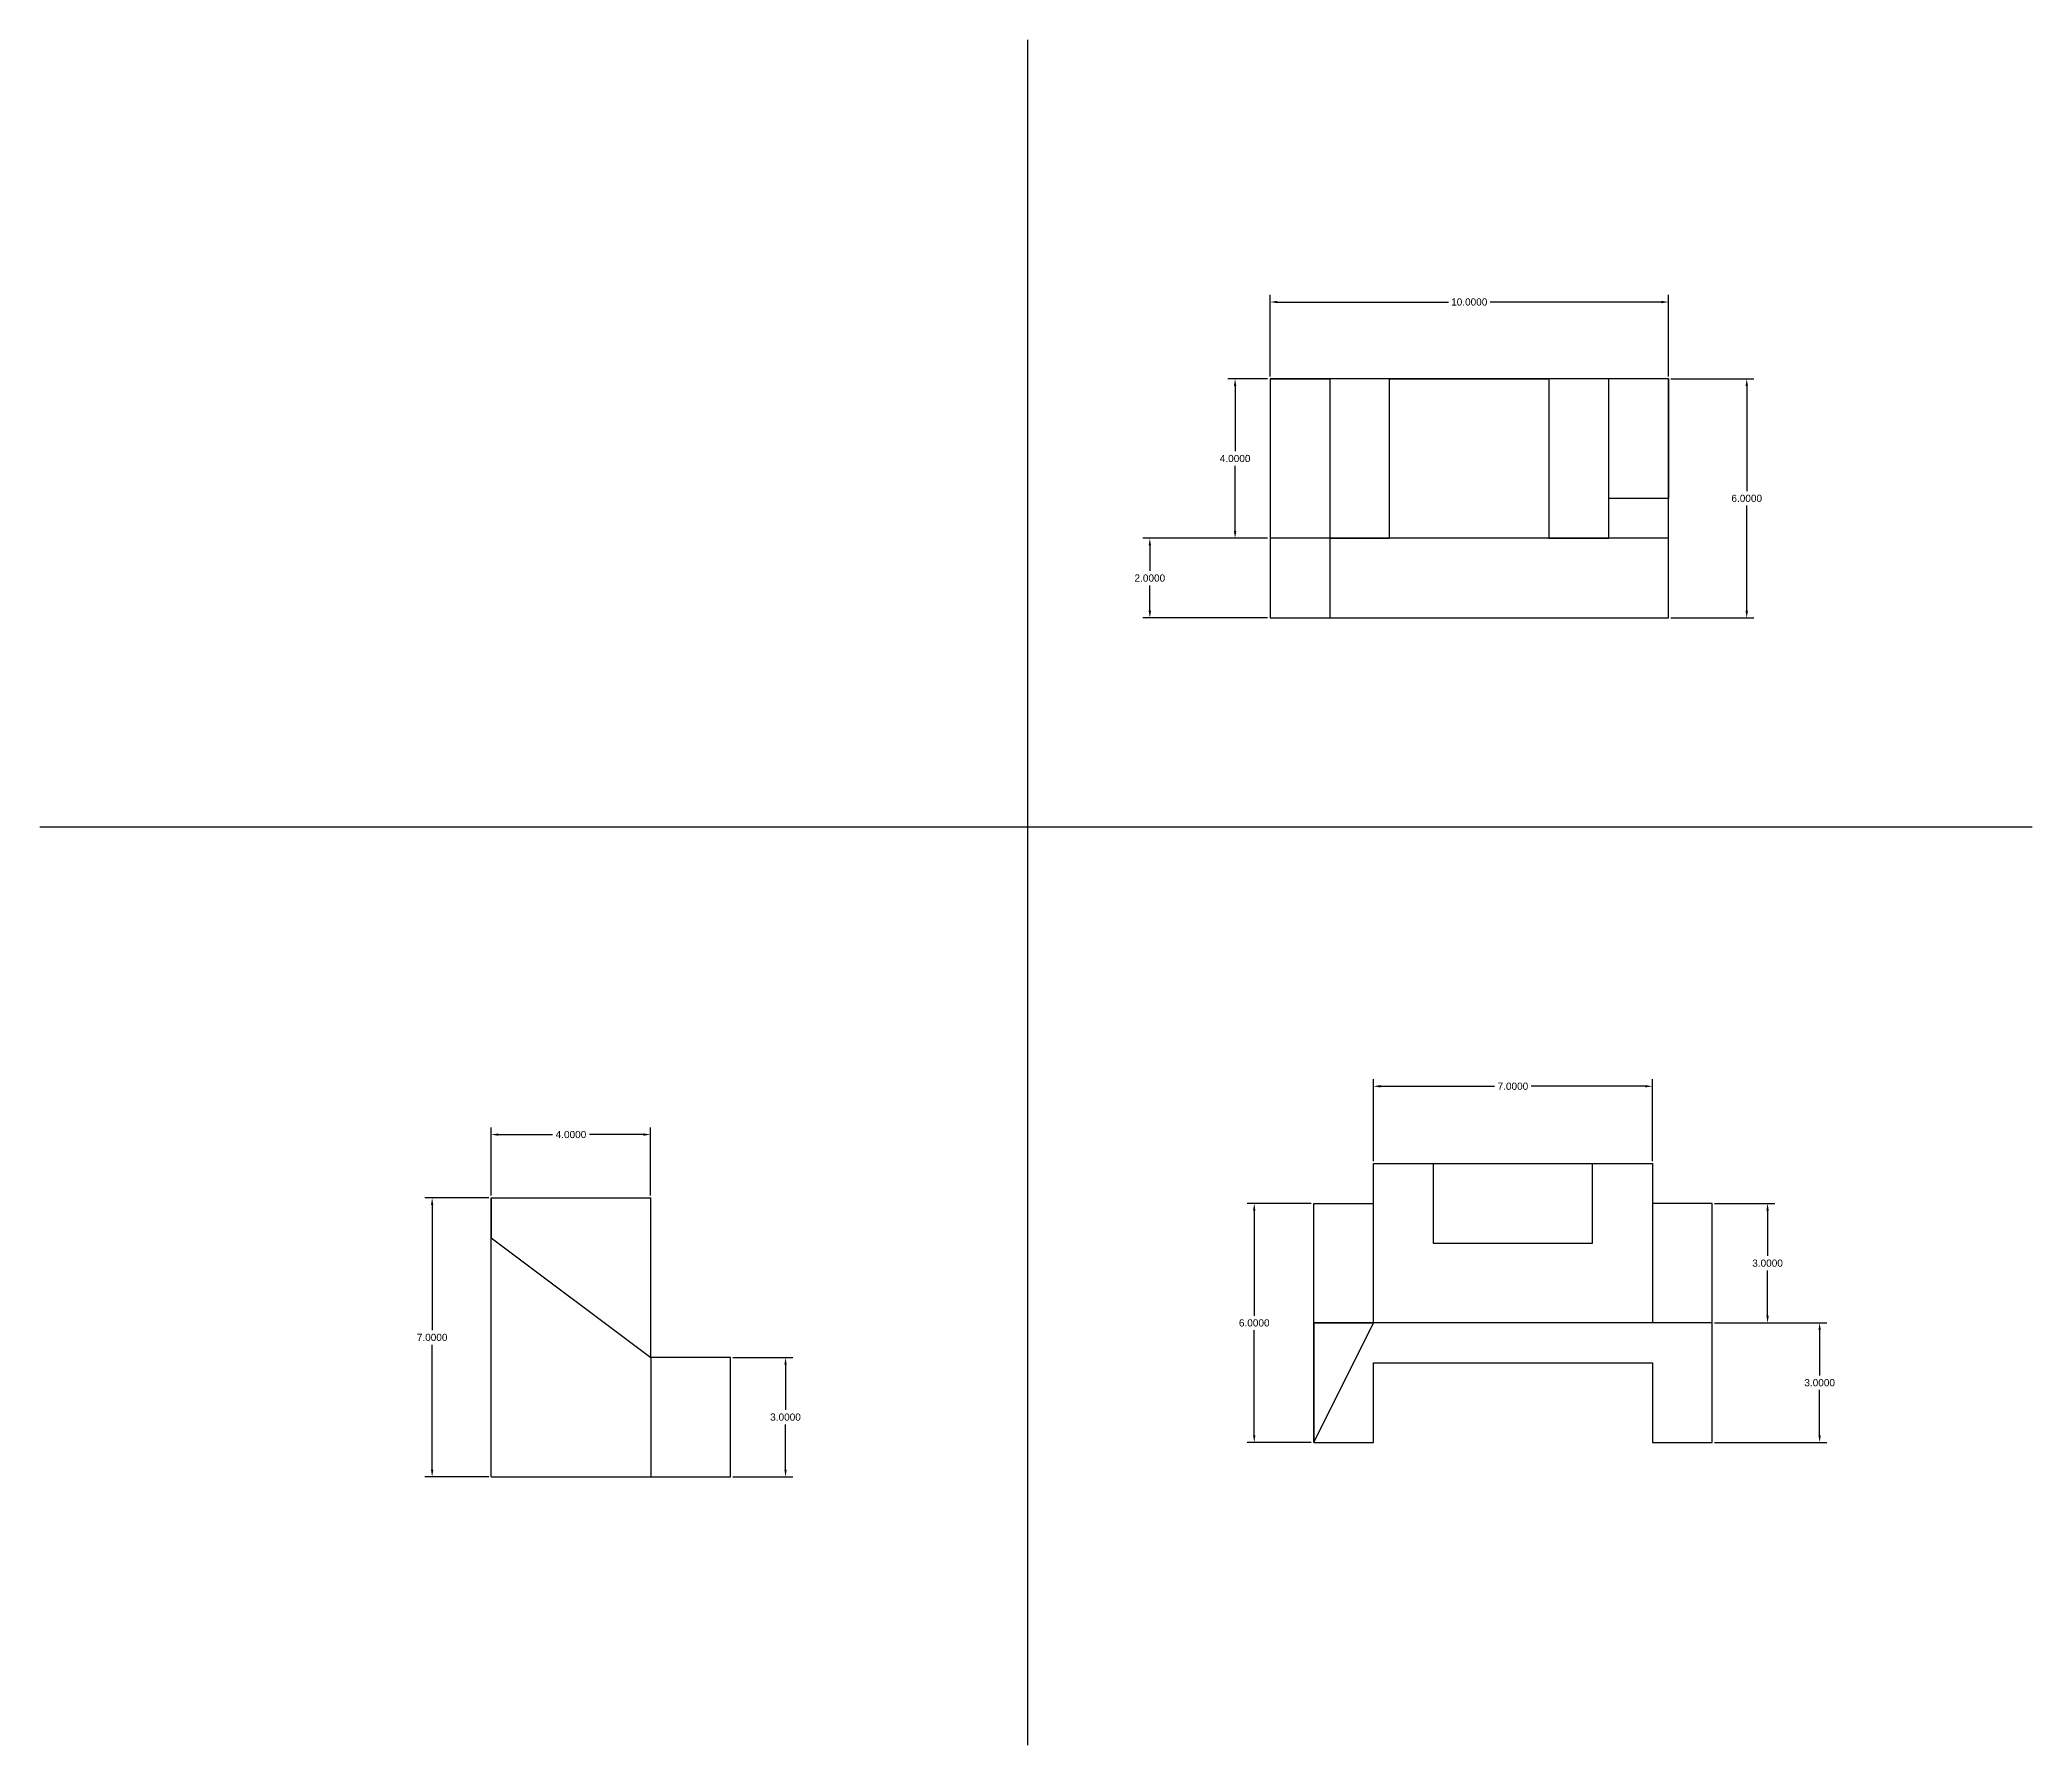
# Model space of a CAD drawing. Header units: inches. Extents: x 50 to 187, y 37 to 175.
# Drawn here: x 62.5 to 112.5, y 131.8 to 174.5 of the extents above; entities that cross this region are included whole.
import ezdxf

# ---------------------------------------------------------------- set-up
doc = ezdxf.new("R2010")
doc.units = ezdxf.units.IN
doc.header["$MEASUREMENT"] = 0
doc.styles.get("Standard").update_dxf_attribs({"font": 'arial.ttf'})
doc.dimstyles.get("Standard").update_dxf_attribs({"dimtxt": 0.18, "dimasz": 0.18, "dimexe": 0.18, "dimexo": 0.0625, "dimgap": 0.09, "dimtad": 0, "dimtih": 1, "dimtoh": 1, "dimdec": 4, "dimzin": 0, "dimdsep": 46, "dimtxsty": 'Standard', "dimcen": 0.09, "dimadec": 0, "dimazin": 0, "dimtfac": 1, "dimtdec": 4, "dimtofl": 0, "dimtmove": 0, "dimatfit": 3, "dimfxl": 1, "dimtolj": 1, "dimtzin": 0, "dimarcsym": 0})

# ---------------------------------------------------------------- blocks, each defined once
blk = doc.blocks.new('*D16')
at = {"color": 0, "lineweight": -2, "transparency": 16777216}
for p, q in [((93.413, 166.105), (93.413, 168.15)), ((103.413, 166.105), (103.413, 168.15)), ((93.593, 167.97), (97.889, 167.97)), ((103.233, 167.97), (98.938, 167.97))]:
    blk.add_line(p, q, dxfattribs=at)
at = {"color": 0, "transparency": 16777216}
for points in [[(93.593, 168), (93.593, 167.94), (93.413, 167.97)], [(103.233, 168), (103.233, 167.94), (103.413, 167.97)]]:
    blk.add_solid(points, dxfattribs=at)
at = {"layer": 'Defpoints', "color": 0, "transparency": 16777216}
for p in [(103.413, 167.97), (93.413, 166.043), (103.413, 166.043)]:
    blk.add_point(p, dxfattribs=at)
at = {"color": 0, "transparency": 16777216, "insert": (98.413, 167.97), "char_height": 0.18, "attachment_point": 5}
blk.add_mtext('\\A1;10.0000', dxfattribs=at)
blk = doc.blocks.new('*D17')
at = {"color": 0, "lineweight": -2, "transparency": 16777216}
for p, q in [((103.476, 166.043), (105.557, 166.043)), ((105.377, 165.863), (105.377, 163.225)), ((105.377, 160.223), (105.377, 162.861)), ((103.476, 160.043), (105.557, 160.043))]:
    blk.add_line(p, q, dxfattribs=at)
at = {"color": 0, "transparency": 16777216}
for points in [[(105.347, 165.863), (105.407, 165.863), (105.377, 166.043)], [(105.347, 160.223), (105.407, 160.223), (105.377, 160.043)]]:
    blk.add_solid(points, dxfattribs=at)
at = {"layer": 'Defpoints', "color": 0, "transparency": 16777216}
for p in [(103.413, 166.043), (103.413, 160.043), (105.377, 160.043)]:
    blk.add_point(p, dxfattribs=at)
at = {"color": 0, "transparency": 16777216, "insert": (105.377, 163.043), "char_height": 0.18, "attachment_point": 5}
blk.add_mtext('\\A1;6.0000', dxfattribs=at)
blk = doc.blocks.new('*D18')
at = {"color": 0, "lineweight": -2, "transparency": 16777216}
for p, q in [((93.351, 166.043), (92.357, 166.043)), ((92.537, 165.863), (92.537, 164.225)), ((92.537, 162.223), (92.537, 163.861)), ((93.351, 162.043), (92.357, 162.043))]:
    blk.add_line(p, q, dxfattribs=at)
at = {"color": 0, "transparency": 16777216}
for points in [[(92.507, 165.863), (92.567, 165.863), (92.537, 166.043)], [(92.507, 162.223), (92.567, 162.223), (92.537, 162.043)]]:
    blk.add_solid(points, dxfattribs=at)
at = {"layer": 'Defpoints', "color": 0, "transparency": 16777216}
for p in [(93.413, 166.043), (92.537, 162.043), (93.413, 162.043)]:
    blk.add_point(p, dxfattribs=at)
at = {"color": 0, "transparency": 16777216, "insert": (92.537, 164.043), "char_height": 0.18, "attachment_point": 5}
blk.add_mtext('\\A1;4.0000', dxfattribs=at)
blk = doc.blocks.new('*D19')
at = {"color": 0, "lineweight": -2, "transparency": 16777216}
for p, q in [((93.351, 162.043), (90.217, 162.043)), ((90.397, 161.863), (90.397, 161.225)), ((90.397, 160.223), (90.397, 160.861)), ((93.351, 160.043), (90.217, 160.043))]:
    blk.add_line(p, q, dxfattribs=at)
at = {"color": 0, "transparency": 16777216}
for points in [[(90.367, 161.863), (90.427, 161.863), (90.397, 162.043)], [(90.367, 160.223), (90.427, 160.223), (90.397, 160.043)]]:
    blk.add_solid(points, dxfattribs=at)
at = {"layer": 'Defpoints', "color": 0, "transparency": 16777216}
for p in [(93.413, 162.043), (90.397, 160.043), (93.413, 160.043)]:
    blk.add_point(p, dxfattribs=at)
at = {"color": 0, "transparency": 16777216, "insert": (90.397, 161.043), "char_height": 0.18, "attachment_point": 5}
blk.add_mtext('\\A1;2.0000', dxfattribs=at)
blk = doc.blocks.new('*D20')
at = {"color": 0, "lineweight": -2, "transparency": 16777216}
for p, q in [((96.009, 146.414), (96.009, 148.471)), ((96.189, 148.291), (99.046, 148.291)), ((102.829, 148.291), (99.971, 148.291)), ((103.009, 146.414), (103.009, 148.471))]:
    blk.add_line(p, q, dxfattribs=at)
at = {"color": 0, "transparency": 16777216}
for points in [[(96.189, 148.321), (96.189, 148.261), (96.009, 148.291)], [(102.829, 148.321), (102.829, 148.261), (103.009, 148.291)]]:
    blk.add_solid(points, dxfattribs=at)
at = {"layer": 'Defpoints', "color": 0, "transparency": 16777216}
for p in [(103.009, 148.291), (96.009, 146.352), (103.009, 146.352)]:
    blk.add_point(p, dxfattribs=at)
at = {"color": 0, "transparency": 16777216, "insert": (99.509, 148.291), "char_height": 0.18, "attachment_point": 5}
blk.add_mtext('\\A1;7.0000', dxfattribs=at)
blk = doc.blocks.new('*D21')
at = {"color": 0, "lineweight": -2, "transparency": 16777216}
for p, q in [((94.446, 145.352), (92.837, 145.352)), ((93.017, 145.172), (93.017, 142.534)), ((93.017, 139.532), (93.017, 142.17)), ((94.446, 139.352), (92.837, 139.352))]:
    blk.add_line(p, q, dxfattribs=at)
at = {"color": 0, "transparency": 16777216}
for points in [[(92.987, 145.172), (93.047, 145.172), (93.017, 145.352)], [(92.987, 139.532), (93.047, 139.532), (93.017, 139.352)]]:
    blk.add_solid(points, dxfattribs=at)
at = {"layer": 'Defpoints', "color": 0, "transparency": 16777216}
for p in [(94.509, 145.352), (93.017, 139.352), (94.509, 139.352)]:
    blk.add_point(p, dxfattribs=at)
at = {"color": 0, "transparency": 16777216, "insert": (93.017, 142.352), "char_height": 0.18, "attachment_point": 5}
blk.add_mtext('\\A1;6.0000', dxfattribs=at)
blk = doc.blocks.new('*D22')
at = {"color": 0, "lineweight": -2, "transparency": 16777216}
for p, q in [((104.571, 145.352), (106.08, 145.352)), ((105.9, 145.172), (105.9, 144.034)), ((105.9, 142.532), (105.9, 143.67)), ((104.571, 142.352), (106.08, 142.352))]:
    blk.add_line(p, q, dxfattribs=at)
at = {"color": 0, "transparency": 16777216}
for points in [[(105.87, 145.172), (105.93, 145.172), (105.9, 145.352)], [(105.87, 142.532), (105.93, 142.532), (105.9, 142.352)]]:
    blk.add_solid(points, dxfattribs=at)
at = {"layer": 'Defpoints', "color": 0, "transparency": 16777216}
for p in [(104.509, 145.352), (104.509, 142.352), (105.9, 142.352)]:
    blk.add_point(p, dxfattribs=at)
at = {"color": 0, "transparency": 16777216, "insert": (105.9, 143.852), "char_height": 0.18, "attachment_point": 5}
blk.add_mtext('\\A1;3.0000', dxfattribs=at)
blk = doc.blocks.new('*D23')
at = {"color": 0, "lineweight": -2, "transparency": 16777216}
for p, q in [((104.571, 142.352), (107.387, 142.352)), ((107.207, 142.172), (107.207, 141.034)), ((107.207, 139.532), (107.207, 140.67)), ((104.571, 139.352), (107.387, 139.352))]:
    blk.add_line(p, q, dxfattribs=at)
at = {"color": 0, "transparency": 16777216}
for points in [[(107.177, 142.172), (107.237, 142.172), (107.207, 142.352)], [(107.177, 139.532), (107.237, 139.532), (107.207, 139.352)]]:
    blk.add_solid(points, dxfattribs=at)
at = {"layer": 'Defpoints', "color": 0, "transparency": 16777216}
for p in [(104.509, 142.352), (104.509, 139.352), (107.207, 139.352)]:
    blk.add_point(p, dxfattribs=at)
at = {"color": 0, "transparency": 16777216, "insert": (107.207, 140.852), "char_height": 0.18, "attachment_point": 5}
blk.add_mtext('\\A1;3.0000', dxfattribs=at)
blk = doc.blocks.new('*D24')
at = {"color": 0, "lineweight": -2, "transparency": 16777216}
for p, q in [((73.807, 145.489), (72.205, 145.489)), ((72.385, 145.309), (72.385, 142.171)), ((72.385, 138.669), (72.385, 141.807)), ((73.807, 138.489), (72.205, 138.489))]:
    blk.add_line(p, q, dxfattribs=at)
at = {"color": 0, "transparency": 16777216}
for points in [[(72.355, 145.309), (72.415, 145.309), (72.385, 145.489)], [(72.355, 138.669), (72.415, 138.669), (72.385, 138.489)]]:
    blk.add_solid(points, dxfattribs=at)
at = {"layer": 'Defpoints', "color": 0, "transparency": 16777216}
for p in [(73.869, 145.489), (72.385, 138.489), (73.869, 138.489)]:
    blk.add_point(p, dxfattribs=at)
at = {"color": 0, "transparency": 16777216, "insert": (72.385, 141.989), "char_height": 0.18, "attachment_point": 5}
blk.add_mtext('\\A1;7.0000', dxfattribs=at)
blk = doc.blocks.new('*D25')
at = {"color": 0, "lineweight": -2, "transparency": 16777216}
for p, q in [((73.869, 145.551), (73.869, 147.259)), ((74.049, 147.079), (75.402, 147.079)), ((77.689, 147.079), (76.336, 147.079)), ((77.869, 145.551), (77.869, 147.259))]:
    blk.add_line(p, q, dxfattribs=at)
at = {"color": 0, "transparency": 16777216}
for points in [[(74.049, 147.109), (74.049, 147.049), (73.869, 147.079)], [(77.689, 147.109), (77.689, 147.049), (77.869, 147.079)]]:
    blk.add_solid(points, dxfattribs=at)
at = {"layer": 'Defpoints', "color": 0, "transparency": 16777216}
for p in [(77.869, 147.079), (73.869, 145.489), (77.869, 145.489)]:
    blk.add_point(p, dxfattribs=at)
at = {"color": 0, "transparency": 16777216, "insert": (75.869, 147.079), "char_height": 0.18, "attachment_point": 5}
blk.add_mtext('\\A1;4.0000', dxfattribs=at)
blk = doc.blocks.new('*D26')
at = {"color": 0, "lineweight": -2, "transparency": 16777216}
for p, q in [((79.932, 141.489), (81.434, 141.489)), ((81.254, 141.309), (81.254, 140.171)), ((81.254, 138.669), (81.254, 139.807)), ((79.932, 138.489), (81.434, 138.489))]:
    blk.add_line(p, q, dxfattribs=at)
at = {"color": 0, "transparency": 16777216}
for points in [[(81.224, 141.309), (81.284, 141.309), (81.254, 141.489)], [(81.224, 138.669), (81.284, 138.669), (81.254, 138.489)]]:
    blk.add_solid(points, dxfattribs=at)
at = {"layer": 'Defpoints', "color": 0, "transparency": 16777216}
for p in [(79.869, 141.489), (79.869, 138.489), (81.254, 138.489)]:
    blk.add_point(p, dxfattribs=at)
at = {"color": 0, "transparency": 16777216, "insert": (81.254, 139.989), "char_height": 0.18, "attachment_point": 5}
blk.add_mtext('\\A1;3.0000', dxfattribs=at)

msp = doc.modelspace()

# ---------------------------------------------------------------- linework, layer by layer
for p, q in [((87.32509, 174.54876), (87.32509, 131.75801)), ((93.41332, 166.04289), (93.41332, 160.04289)), ((103.41332, 166.04289), (93.41332, 166.04289)), ((93.41332, 166.04289), (94.91332, 166.04289)), ((94.91332, 166.04289), (94.91332, 162.04289)), ((96.41332, 162.04289), (96.41332, 166.04289)), ((96.41332, 166.04289), (100.41332, 166.04289)), ((100.41332, 166.04289), (100.41332, 162.04289)), ((101.91332, 162.04289), (101.91332, 166.04289)), ((103.41332, 160.04289), (103.41332, 166.04289)), ((103.41332, 166.04289), (103.41332, 163.04289)), ((103.41332, 163.04289), (101.91332, 163.04289)), ((94.91332, 162.04289), (93.41332, 162.04289)), ((103.41332, 162.04289), (94.91332, 162.04289)), ((94.91332, 162.04289), (94.91332, 160.04289)), ((94.91332, 162.04289), (96.41332, 162.04289)), ((100.41332, 162.04289), (101.91332, 162.04289)), ((103.41332, 160.04289), (103.41332, 162.04289)), ((93.41332, 160.04289), (103.41332, 160.04289)), ((62.53971, 154.79918), (112.54028, 154.79918)), ((96.00864, 142.35194), (96.00864, 146.35194)), ((96.00864, 146.35194), (103.00864, 146.35194)), ((96.00864, 146.35194), (97.50864, 146.35194)), ((97.50864, 146.35194), (97.50864, 144.35194)), ((101.50864, 144.35194), (101.50864, 146.35194)), ((103.00864, 146.35194), (103.00864, 142.35194)), ((73.8694, 138.48889), (73.8694, 145.48889)), ((73.8694, 145.48889), (73.8694, 144.48889)), ((73.8694, 145.48889), (77.8694, 145.48889)), ((77.8694, 141.48889), (77.8694, 145.48889)), ((94.50864, 139.35194), (94.50864, 145.35194)), ((94.50864, 145.35194), (96.00864, 145.35194)), ((104.50864, 145.35194), (103.00864, 145.35194)), ((104.50864, 139.35194), (104.50864, 145.35194)), ((73.8694, 144.48889), (77.8694, 141.48889)), ((97.50864, 144.35194), (101.50864, 144.35194)), ((104.50864, 142.35194), (94.50864, 142.35194)), ((94.50864, 142.35194), (94.50864, 139.35194)), ((94.50864, 142.35194), (96.00864, 142.35194)), ((94.50864, 139.35194), (96.00864, 142.35194)), ((104.50864, 139.35194), (104.50864, 142.35194)), ((79.8694, 141.48889), (77.8694, 141.48889)), ((77.8694, 141.48889), (77.8694, 138.48889)), ((79.8694, 138.48889), (79.8694, 141.48889)), ((96.00864, 139.35194), (96.00864, 141.35194)), ((96.00864, 141.35194), (103.00864, 141.35194)), ((103.00864, 141.35194), (103.00864, 139.35194)), ((94.50864, 139.35194), (96.00864, 139.35194)), ((94.50864, 139.35194), (96.00864, 139.35194)), ((103.00864, 139.35194), (104.50864, 139.35194)), ((73.8694, 138.48889), (79.8694, 138.48889))]:
    msp.add_line(p, q)

# ---------------------------------------------------------------- dimensions: what is measured, and where the dimension line sits
for base, p1, p2, picture, middle in [((103.41332, 167.96983), (93.41332, 166.04289), (103.41332, 166.04289), '*D16', (98.41332, 167.96983)), ((103.00864, 148.29126), (96.00864, 146.35194), (103.00864, 146.35194), '*D20', (99.50864, 148.29126)), ((77.8694, 147.07893), (73.8694, 145.48889), (77.8694, 145.48889), '*D25', (75.8694, 147.07893))]:
    dim = msp.add_linear_dim(base=base, p1=p1, p2=p2, dimstyle='Standard')
    dim.commit()
    dim.dimension.update_dxf_attribs({"geometry": picture, "text_midpoint": middle})
for base, p1, p2, picture, middle in [((92.53678, 162.04289), (93.41332, 166.04289), (93.41332, 162.04289), '*D18', (92.53678, 164.04289)), ((105.37691, 160.04289), (103.41332, 166.04289), (103.41332, 160.04289), '*D17', (105.37691, 163.04289)), ((90.39676, 160.04289), (93.41332, 162.04289), (93.41332, 160.04289), '*D19', (90.39676, 161.04289)), ((72.38498, 138.48889), (73.8694, 145.48889), (73.8694, 138.48889), '*D24', (72.38498, 141.98889)), ((93.01702, 139.35194), (94.50864, 145.35194), (94.50864, 139.35194), '*D21', (93.01702, 142.35194)), ((105.90037, 142.35194), (104.50864, 145.35194), (104.50864, 142.35194), '*D22', (105.90037, 143.85194)), ((107.20738, 139.35194), (104.50864, 142.35194), (104.50864, 139.35194), '*D23', (107.20738, 140.85194)), ((81.25396, 138.48889), (79.8694, 141.48889), (79.8694, 138.48889), '*D26', (81.25396, 139.98889))]:
    dim = msp.add_linear_dim(base=base, p1=p1, p2=p2, angle=90, dimstyle='Standard')
    dim.commit()
    dim.dimension.update_dxf_attribs({"geometry": picture, "text_midpoint": middle})

doc.saveas('drawing.dxf')
